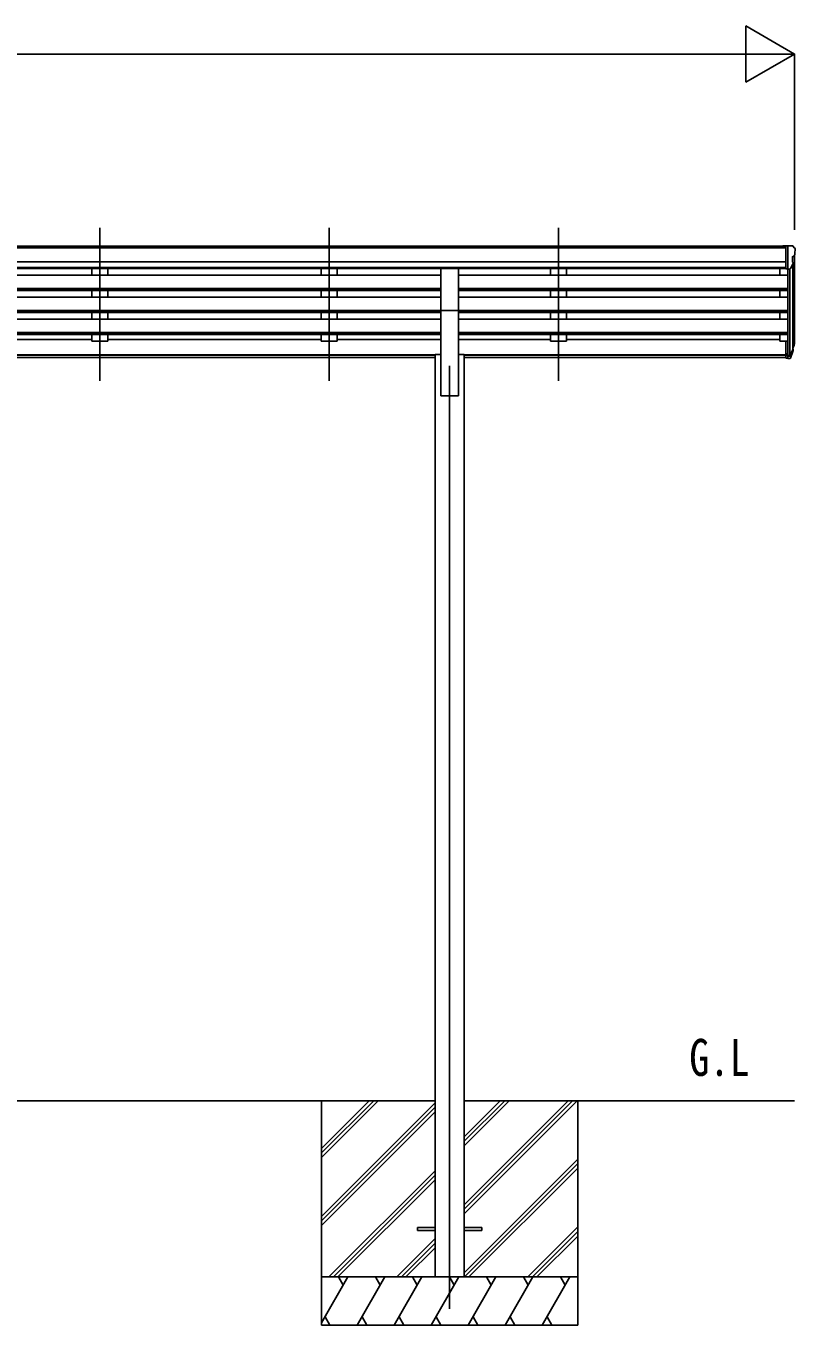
# Model space of a CAD drawing. Units: millimetres, scale not verified. Extents: x -14718 to 14718, y -10395 to 10395.
# Drawn here: x 110 to 2511, y -6038 to -1983 of the extents above; entities that cross this region are included whole.
import ezdxf
from ezdxf.enums import TextEntityAlignment as Align

# ---------------------------------------------------------------- set-up
doc = ezdxf.new("R2010")
doc.units = ezdxf.units.MM
doc.header["$LTSCALE"] = 50
for name, color, linetype in [('0-2_USER1', 3, 'Continuous'), ('0-3_YKK_12', 2, 'Continuous'), ('0-4_YKK_13', 4, 'Continuous'), ('0-5_YKK_A1', 4, 'Continuous'), ('0-6_YKK_D', 6, 'Continuous')]:
    doc.layers.add(name, color=color, linetype=linetype)
doc.styles.add('ＭＳ ゴシック', font='')
doc.styles.get('ＭＳ ゴシック').set_extended_font_data('MS Gothic')

msp = doc.modelspace()

# ---------------------------------------------------------------- linework, layer by layer
at = {"layer": '0-3_YKK_12'}
for p, q in [((340.57, -2613.08), (340.57, -3090.6)), ((340.57, -2613.08), (340.57, -3090.6)), ((1056.57, -2613.08), (1056.57, -3090.6)), ((1056.57, -2613.08), (1056.57, -3090.6)), ((1772.57, -2613.08), (1772.57, -3090.6)), ((1772.57, -2613.08), (1772.57, -3090.6)), ((1432.57, -3043.92), (1432.57, -5987.5))]:
    msp.add_line(p, q, dxfattribs=at)
at = {"layer": '0-4_YKK_13'}
for p, q in [((2482.07, -2668.83), (2472.07, -2668.92)), ((2472.07, -2670.43), (2472.07, -2668.92)), ((2482.07, -2740.81), (2482.07, -2668.83)), ((2500.57, -2668.83), (2482.07, -2668.83)), ((2488.57, -2741.81), (2488.57, -2668.83)), ((2500.57, -2668.83), (2502.9, -2668.97)), ((2503.66, -2669.4), (2507.73, -2675.2)), ((2502.57, -2703.34), (2502.57, -2719.62)), ((2508.04, -2700.01), (2502.72, -2703.08)), ((2510.57, -2678.2), (2510.57, -2678.83)), ((1405.07, -2871.26), (1405.07, -2739.46)), ((1405.07, -2739.46), (1460.07, -2739.46)), ((1460.07, -2871.26), (1460.07, -2739.46)), ((2482.07, -2740.81), (2488.57, -2740.81)), ((2488.57, -2741.81), (2493.78, -2741.49)), ((2496.19, -2740), (2505.2, -2724.41)), ((1405.07, -2871.26), (1460.07, -2871.26)), ((2482.07, -2966.21), (2482.07, -3020.24)), ((2482.07, -2966.21), (2488.57, -2966.21)), ((2488.57, -2966.21), (2488.57, -3020.98)), ((2495, -3010.56), (2502.76, -2995.16)), ((2504.21, -2995.52), (2496.01, -3011.69)), ((2504.82, -2996.08), (2496.01, -3019.63)), ((2506.87, -2979.02), (2503.6, -2986.09)), ((2507.48, -2980.4), (2503.6, -2988.35)), ((2505.16, -2991.67), (2504.82, -2996.08)), ((2482.07, -3006.34), (2488.57, -3006.34)), ((2482.07, -3011.22), (2488.57, -3011.22)), ((2482.07, -3020.24), (2488.57, -3020.24)), ((2488.57, -3011.24), (2493.7, -3011.24)), ((2488.57, -3013.05), (2493.42, -3013.05)), ((2488.57, -3020.98), (2493.42, -3020.98)), ((1332.57, -5733), (1332.57, -5742)), ((1387.57, -5733), (1332.57, -5733)), ((1387.57, -5742), (1332.57, -5742)), ((1532.57, -5733), (1477.57, -5733)), ((1532.57, -5742), (1477.57, -5742)), ((1532.57, -5733), (1532.57, -5742))]:
    msp.add_line(p, q, dxfattribs=at)
for centre, radius, start, end in [((2502.84, -2669.97), 1, 35, 86.5), ((2507.57, -2678.2), 3, 0, 87), ((2502.87, -2703.34), 0.3, 120, 180), ((2503.66, -2695.64), 6.18, 315.00103, 354.2965), ((2308.57, -2678.83), 202, 355.05096, 0), ((2493.6, -2738.5), 3, 273.5, 330), ((2502.87, -2719.62), 0.3, 180, 265.2833), ((2502.6, -2722.91), 3, 330, 85.2833), ((2477.98, -2969.53), 30.41, 341.80266, 352.8448), ((2479.39, -2971.28), 29.53, 342.01856, 353.49194)]:
    msp.add_arc(centre, radius, start, end, dxfattribs=at)
for centre, major_axis, ratio, start_param, end_param in [((2418.65, -2971.62), (88.05, 0), 0.90356, 5.9828017, 6.0168888), ((2503.86, -2991.67), (-1.3, 0), 0.90356, 2.9359903, 4.9130961), ((2417.94, -2975.48), (89.07, 0), 0.90356, 6.0316505, 6.077583), ((2420.71, -2965.04), (-87.93, 4.42), 0.541684, 3.060334, 3.2172517), ((2419.92, -2971.72), (89.06, 1.43), 0.57596, 6.1985533, 6.3701348), ((2493.42, -3010.34), (3, 0), 0.90356, 4.712389, 5.7595865), ((2493.42, -3018.27), (-3, 0), 0.90356, 1.5707963, 2.6179939), ((2493.7, -3009.89), (1.5, 0), 0.90356, 4.712389, 5.7595865)]:
    msp.add_ellipse(centre, major_axis=major_axis, ratio=ratio, start_param=start_param, end_param=end_param, dxfattribs=at)
at = {"layer": '0-5_YKK_A1'}
for p, q in [((2482.07, -2670.43), (-2516.93, -2670.43)), ((2482.07, -2675.65), (-2516.93, -2675.65)), ((2508.57, -2699.4), (2508.57, -2965.85)), ((2482.07, -2719.18), (-2516.93, -2719.18)), ((2482.07, -2737.03), (-2516.93, -2737.03)), ((1405.07, -2740.28), (-1439.93, -2740.28)), ((315.57, -2740.28), (315.57, -2760.73)), ((365.57, -2740.28), (365.57, -2760.73)), ((1031.57, -2740.28), (1031.57, -2760.73)), ((1081.57, -2740.28), (1081.57, -2760.73)), ((2482.07, -2740.38), (1460.07, -2740.38)), ((1747.57, -2740.28), (1747.57, -2760.73)), ((1797.57, -2740.28), (1797.57, -2760.73)), ((2463.57, -2740.28), (2463.57, -2760.73)), ((2488.57, -2741.81), (2488.57, -2966.21)), ((2494.57, -2741.34), (2494.58, -3010.99)), ((2503.6, -2727.18), (2503.6, -2992.56)), ((1405.07, -2760.73), (-1439.93, -2760.73)), ((1460.07, -2760.73), (2488.57, -2760.73)), ((1405.07, -2802.61), (-1439.93, -2802.61)), ((1405.07, -2804.11), (-1439.93, -2804.11)), ((1405.07, -2808.42), (-1439.93, -2808.42)), ((1405.07, -2829.23), (-1439.93, -2829.23)), ((315.57, -2808.42), (315.57, -2829.23)), ((365.57, -2808.42), (365.57, -2829.23)), ((1031.57, -2808.42), (1031.57, -2829.23)), ((1081.57, -2808.42), (1081.57, -2829.23)), ((1460.07, -2802.61), (2488.57, -2802.61)), ((1460.07, -2804.11), (2488.57, -2804.11)), ((1460.07, -2808.42), (2488.57, -2808.42)), ((1460.07, -2829.23), (2488.57, -2829.23)), ((1747.57, -2808.42), (1747.57, -2829.23)), ((1797.57, -2808.42), (1797.57, -2829.23)), ((2463.57, -2808.42), (2463.57, -2829.23)), ((1405.07, -2871.1), (-1439.93, -2871.1)), ((1405.07, -2872.6), (-1439.93, -2872.6)), ((1405.07, -2876.92), (-1439.93, -2876.92)), ((315.57, -2876.92), (315.57, -2897.72)), ((365.57, -2876.92), (365.57, -2897.72)), ((1031.57, -2876.92), (1031.57, -2897.72)), ((1081.57, -2876.92), (1081.57, -2897.72)), ((1405.07, -2871.26), (1405.07, -3137.49)), ((1460.07, -2871.1), (2488.57, -2871.1)), ((1460.07, -2871.26), (1460.07, -3137.49)), ((1460.07, -2872.6), (2488.57, -2872.6)), ((1460.07, -2876.92), (2488.57, -2876.92)), ((1747.57, -2876.92), (1747.57, -2897.72)), ((1797.57, -2876.92), (1797.57, -2897.72)), ((2463.57, -2897.72), (2463.57, -2876.92)), ((1405.07, -2897.72), (-1439.93, -2897.72)), ((1460.07, -2897.72), (2488.57, -2897.72)), ((1405.07, -2939.6), (-1439.93, -2939.6)), ((1405.07, -2941.09), (-1439.93, -2941.09)), ((1405.07, -2945.41), (-1439.93, -2945.41)), ((315.57, -2945.41), (315.57, -2966.84)), ((365.57, -2945.41), (365.57, -2966.84)), ((1031.57, -2945.41), (1031.57, -2966.84)), ((1081.57, -2945.41), (1081.57, -2966.84)), ((1460.07, -2939.6), (2488.57, -2939.6)), ((1460.07, -2941.09), (2488.57, -2941.09)), ((1460.07, -2945.41), (2488.57, -2945.41)), ((1747.57, -2945.41), (1747.57, -2966.84)), ((1797.57, -2945.41), (1797.57, -2966.84)), ((2463.57, -2945.41), (2463.57, -2966.84)), ((315.57, -2961.9), (-350.43, -2961.9)), ((365.57, -2966.84), (315.57, -2966.84)), ((1031.57, -2961.9), (365.57, -2961.9)), ((1081.57, -2966.84), (1031.57, -2966.84)), ((1405.07, -2961.9), (1081.57, -2961.9)), ((1460.07, -2961.9), (1747.57, -2961.9)), ((1797.57, -2966.84), (1747.57, -2966.84)), ((2463.57, -2961.9), (1797.57, -2961.9)), ((2463.57, -2966.84), (2482.07, -2966.84)), ((1387.37, -3008.91), (-1422.23, -3008.91)), ((1387.37, -3010.31), (-1422.23, -3010.31)), ((1387.37, -3018), (-1422.23, -3018)), ((1387.37, -3008.49), (1387.37, -5887.5)), ((1387.37, -3008.49), (1405.07, -3008.49)), ((1477.77, -3008.49), (1460.07, -3008.49)), ((1477.77, -3008.49), (1477.77, -5887.5)), ((1477.77, -3008.91), (2482.07, -3008.91)), ((1477.77, -3010.31), (2482.07, -3010.31)), ((2482.07, -3018), (1477.77, -3018)), ((1405.07, -3137.49), (1460.07, -3137.49)), ((-1422.23, -5337.5), (1387.37, -5337.5)), ((1032.57, -5337.5), (1032.57, -6037.5)), ((1032.57, -5514.63), (1209.7, -5337.5)), ((1032.57, -5500.49), (1195.56, -5337.5)), ((1032.57, -5486.35), (1181.42, -5337.5)), ((1032.57, -5698.48), (1387.37, -5343.68)), ((1477.77, -5337.5), (2508.57, -5337.5)), ((1477.77, -5690.35), (1830.62, -5337.5)), ((1477.77, -5676.21), (1816.48, -5337.5)), ((1477.77, -5662.06), (1802.34, -5337.5)), ((1477.77, -5478.22), (1618.49, -5337.5)), ((1477.77, -5464.08), (1604.35, -5337.5)), ((1477.77, -5449.93), (1590.2, -5337.5)), ((1832.57, -5337.5), (1832.57, -6037.5)), ((1032.57, -5712.62), (1387.37, -5357.82)), ((1032.57, -5726.76), (1387.37, -5371.96)), ((1477.77, -5874.19), (1832.57, -5519.4)), ((1478.61, -5887.5), (1832.57, -5533.54)), ((1492.75, -5887.5), (1832.57, -5547.68)), ((1055.68, -5887.5), (1387.37, -5555.81)), ((1069.82, -5887.5), (1387.37, -5569.95)), ((1083.96, -5887.5), (1387.37, -5584.09)), ((1676.6, -5887.5), (1832.57, -5731.53)), ((1690.74, -5887.5), (1832.57, -5745.67)), ((1267.81, -5887.5), (1387.37, -5767.94)), ((1281.95, -5887.5), (1387.37, -5782.08)), ((1296.1, -5887.5), (1387.37, -5796.23)), ((1704.88, -5887.5), (1832.57, -5759.81)), ((1832.57, -5887.5), (1032.57, -5887.5)), ((1032.57, -6030.7), (1115.25, -5887.5)), ((1100.25, -5913.48), (1085.25, -5887.5)), ((1144.12, -6037.5), (1230.72, -5887.5)), ((1215.72, -5913.48), (1200.72, -5887.5)), ((1259.59, -6037.5), (1346.19, -5887.5)), ((1331.19, -5913.48), (1316.19, -5887.5)), ((1375.06, -6037.5), (1461.66, -5887.5)), ((1446.66, -5913.48), (1431.66, -5887.5)), ((1490.53, -6037.5), (1577.13, -5887.5)), ((1562.13, -5913.48), (1547.13, -5887.5)), ((1606, -6037.5), (1692.6, -5887.5)), ((1677.6, -5913.48), (1662.6, -5887.5)), ((1721.47, -6037.5), (1808.07, -5887.5)), ((1778.07, -5887.5), (1793.07, -5913.48)), ((1032.57, -6037.5), (1832.57, -6037.5)), ((1043.64, -6011.52), (1058.64, -6037.5)), ((1159.11, -6011.52), (1174.11, -6037.5)), ((1274.58, -6011.52), (1289.58, -6037.5)), ((1390.06, -6011.52), (1405.06, -6037.5)), ((1505.52, -6011.52), (1520.52, -6037.5)), ((1621, -6011.52), (1635.99, -6037.5)), ((1736.47, -6011.52), (1751.46, -6037.5))]:
    msp.add_line(p, q, dxfattribs=at)
at = {"layer": '0-6_YKK_D'}
for p, q in [((2508.57, -2070.43), (2357.02, -1982.93)), ((2357.02, -1982.93), (2357.02, -2157.93)), ((-2368.43, -2070.43), (2333.57, -2070.43)), ((2508.57, -2070.43), (2205.46, -2070.43)), ((2508.57, -2070.43), (2357.02, -2157.93)), ((2508.57, -2618.83), (2508.57, -2069.43))]:
    msp.add_line(p, q, dxfattribs=at)

# ---------------------------------------------------------------- texts
at = {"layer": '0-2_USER1', "style": 'ＭＳ ゴシック', "width": 0.8}
msp.add_text('G.L', height=115.5, dxfattribs=at).set_placement((2180.5, -5294.5), align=Align.BOTTOM_LEFT)

doc.saveas('drawing.dxf')
